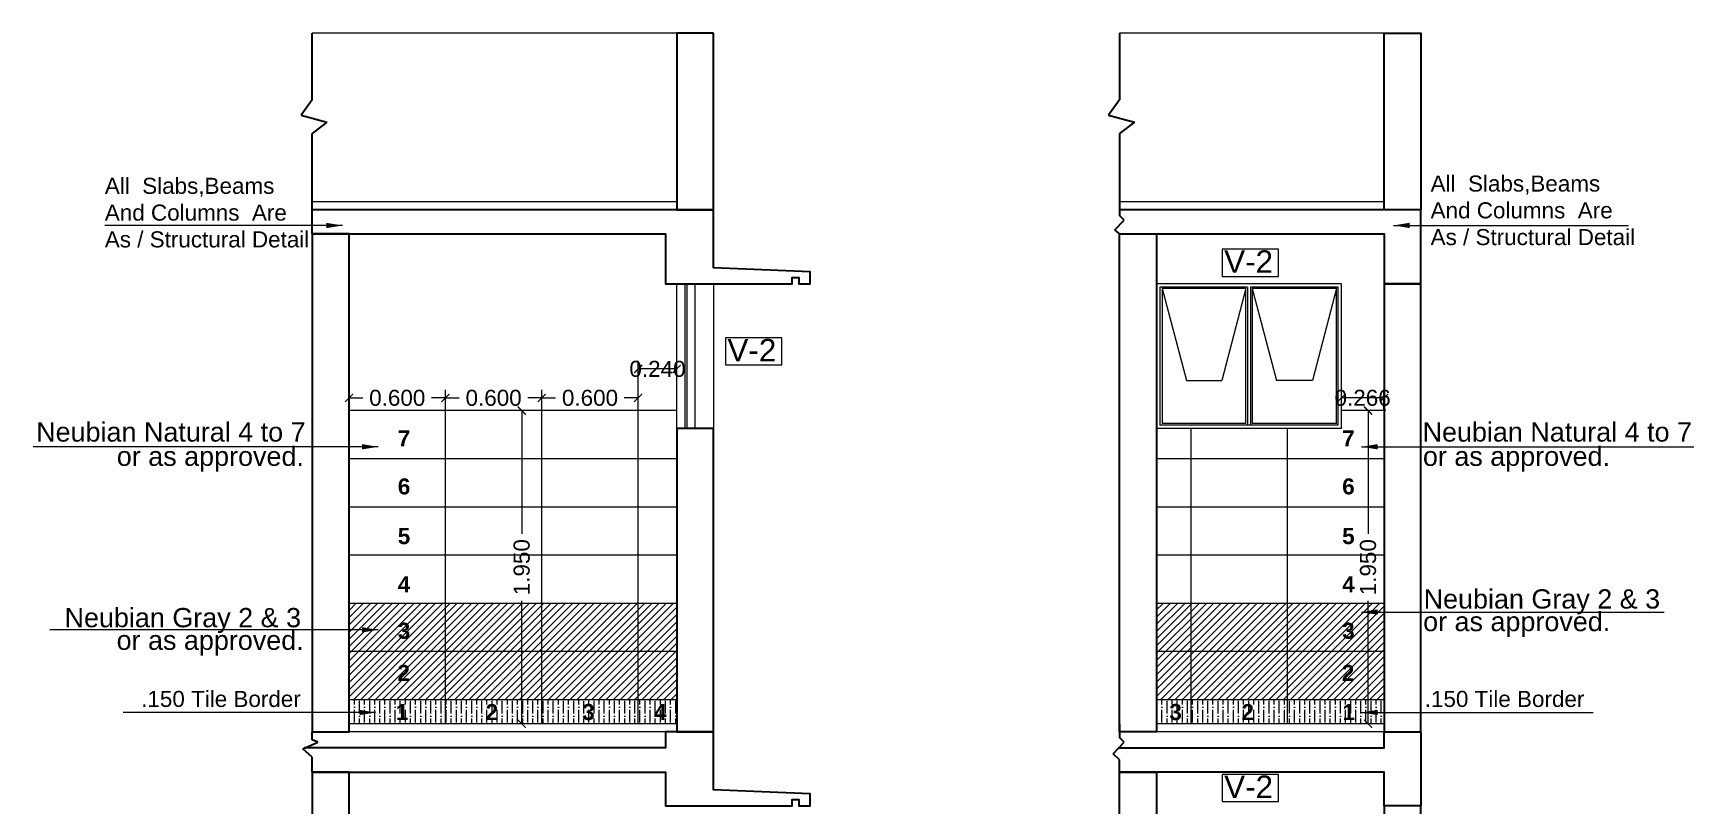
# Model space of a CAD drawing. Header units: millimetres. Extents: x 2733 to 5909, y 1038 to 2089.
# Drawn here: x 2979.94 to 2990.27, y 1051.1 to 1055.91 of the extents above; entities that cross this region are included whole.
import ezdxf

# ---------------------------------------------------------------- set-up
doc = ezdxf.new("R2010")
doc.units = ezdxf.units.MM
doc.header["$PDMODE"] = 35
doc.layers.get('0').update_dxf_attribs({"lineweight": 20})
doc.layers.get('Defpoints').update_dxf_attribs({"lineweight": 15})
for name, color, linetype, lineweight in [('DIM', 6, 'Continuous', 18), ('dim.1', 6, 'Continuous', 18), ('Door', 54, 'Continuous', 18), ('FLOOR FINISH', 10, 'Continuous', 15), ('Hatch', 43, 'Continuous', 13), ('rcc', 5, 'Continuous', 30), ('RD', 7, 'Continuous', 18), ('TEXT', 7, 'Continuous', 15), ('Text-1', 240, 'Continuous', 15), ('TILE HATCH-2', 123, 'Continuous', 9), ('Tiles', 91, 'Continuous', 9), ('Tiles-Text', 230, 'Continuous', 18), ('Ventilator', 200, 'Continuous', 18), ('Wall', 7, 'Continuous', 30)]:
    doc.layers.add(name, color=color, linetype=linetype, lineweight=lineweight)
doc.styles.add('dim-stylus bt', font='arial.ttf')
doc.styles.add('L120', font='arial.ttf', dxfattribs={"height": 0.6})
doc.styles.get("Standard").update_dxf_attribs({"font": 'arial.ttf', "height": 0.2})
doc.styles.add('Tabrej', font='arial.ttf')
doc.dimstyles.new('DIMEN', dxfattribs={"dimtxt": 0.3, "dimasz": 0.25, "dimexe": 0.18, "dimexo": 0.0625, "dimgap": 0.09, "dimtad": 0, "dimdec": 3, "dimzin": 0, "dimdsep": 46, "dimtxsty": 'Tabrej', "dimcen": 0, "dimclrd": 256, "dimclre": 256, "dimclrt": 7, "dimadec": 0, "dimazin": 0, "dimtfac": 1, "dimtdec": 3, "dimtofl": 0, "dimtmove": 0, "dimatfit": 1, "dimfxl": 0, "dimtolj": 1, "dimtzin": 0, "dimlwd": -1, "dimlwe": -1, "dimarcsym": 0})
doc.dimstyles.new('Tabrej', dxfattribs={"dimtxt": 4, "dimasz": 0.45, "dimexe": 0.18, "dimexo": 0.0625, "dimgap": 0.09, "dimtad": 0, "dimdec": 3, "dimzin": 0, "dimdsep": 46, "dimtxsty": 'Tabrej', "dimcen": 0, "dimclrd": 256, "dimclre": 256, "dimclrt": 7, "dimaunit": 1, "dimadec": 3, "dimazin": 0, "dimtfac": 1, "dimtdec": 3, "dimtofl": 0, "dimtmove": 0, "dimatfit": 3, "dimfxl": 0, "dimtolj": 1, "dimtzin": 0, "dimlwd": -1, "dimlwe": -1, "dimarcsym": 0})

# ---------------------------------------------------------------- blocks, each defined once
blk = doc.blocks.new('_ArchTick')
at = {"color": 0, "const_width": 0.15}
blk.add_lwpolyline([(-0.5, -0.5), (0.5, 0.5)], dxfattribs=at)
blk = doc.blocks.new('*D610')
at = {"layer": 'Defpoints', "color": 0, "lineweight": 15, "transparency": 16777216}
for p in [(2982.502, 1053.642), (2982.502, 1053.563), (2983.102, 1053.568)]:
    blk.add_point(p, dxfattribs=at)
at = {"layer": 'DIM', "transparency": 16777216}
for p, q in [((2982.502, 1053.565), (2982.502, 1053.692)), ((2983.102, 1053.57), (2983.102, 1053.692)), ((2982.502, 1053.642), (2982.588, 1053.642)), ((2983.102, 1053.642), (2983.015, 1053.642))]:
    blk.add_line(p, q, dxfattribs=at)
at = {"layer": 'DIM', "transparency": 16777216, "xscale": 0.05, "yscale": 0.05, "zscale": 0.05, "rotation": 180}
blk.add_blockref('_ArchTick', (2982.502, 1053.642), dxfattribs=at)
at = {"layer": 'DIM', "transparency": 16777216, "xscale": 0.05, "yscale": 0.05, "zscale": 0.05}
blk.add_blockref('_ArchTick', (2983.102, 1053.642), dxfattribs=at)
at = {"layer": 'DIM', "color": 7, "transparency": 16777216, "insert": (2982.802, 1053.642), "char_height": 0.1, "attachment_point": 5, "style": 'Tabrej'}
blk.add_mtext('\\A1;0.600', dxfattribs=at)
blk = doc.blocks.new('*D611')
at = {"layer": 'Defpoints', "color": 0, "lineweight": 15, "transparency": 16777216}
for p in [(2981.902, 1053.642), (2981.902, 1053.563), (2982.502, 1053.568)]:
    blk.add_point(p, dxfattribs=at)
at = {"layer": 'DIM', "transparency": 16777216}
for p, q in [((2981.902, 1053.565), (2981.902, 1053.692)), ((2982.502, 1053.57), (2982.502, 1053.692)), ((2981.902, 1053.642), (2981.988, 1053.642)), ((2982.502, 1053.642), (2982.415, 1053.642))]:
    blk.add_line(p, q, dxfattribs=at)
at = {"layer": 'DIM', "transparency": 16777216, "xscale": 0.05, "yscale": 0.05, "zscale": 0.05, "rotation": 180}
blk.add_blockref('_ArchTick', (2981.902, 1053.642), dxfattribs=at)
at = {"layer": 'DIM', "transparency": 16777216, "xscale": 0.05, "yscale": 0.05, "zscale": 0.05}
blk.add_blockref('_ArchTick', (2982.502, 1053.642), dxfattribs=at)
at = {"layer": 'DIM', "color": 7, "transparency": 16777216, "insert": (2982.202, 1053.642), "char_height": 0.1, "attachment_point": 5, "style": 'Tabrej'}
blk.add_mtext('\\A1;0.600', dxfattribs=at)
blk = doc.blocks.new('*D612')
at = {"layer": 'Defpoints', "color": 0, "lineweight": 15, "transparency": 16777216}
for p in [(2983.088, 1053.563), (2982.977, 1051.613), (2983.062, 1051.613)]:
    blk.add_point(p, dxfattribs=at)
at = {"layer": 'DIM', "transparency": 16777216}
for p, q in [((2983.087, 1053.563), (2982.927, 1053.563)), ((2982.977, 1053.563), (2982.977, 1052.796)), ((2982.977, 1051.613), (2982.977, 1052.379)), ((2983.061, 1051.613), (2982.927, 1051.613))]:
    blk.add_line(p, q, dxfattribs=at)
at = {"layer": 'DIM', "transparency": 16777216, "xscale": 0.05, "yscale": 0.05, "zscale": 0.05}
for p, rotation in [((2982.977, 1053.563), 90), ((2982.977, 1051.613), 270)]:
    blk.add_blockref('_ArchTick', p, dxfattribs=dict(at, rotation=rotation))
at = {"layer": 'DIM', "color": 7, "transparency": 16777216, "insert": (2982.977, 1052.588), "char_height": 0.1, "attachment_point": 5, "rotation": 90, "style": 'Tabrej'}
blk.add_mtext('\\A1;1.950', dxfattribs=at)
blk = doc.blocks.new('*D613')
at = {"layer": 'Defpoints', "color": 0, "lineweight": 15, "transparency": 16777216}
for p in [(2983.102, 1053.642), (2983.102, 1053.563), (2983.702, 1053.568)]:
    blk.add_point(p, dxfattribs=at)
at = {"layer": 'DIM', "transparency": 16777216}
for p, q in [((2983.102, 1053.565), (2983.102, 1053.692)), ((2983.702, 1053.57), (2983.702, 1053.692)), ((2983.102, 1053.642), (2983.188, 1053.642)), ((2983.702, 1053.642), (2983.615, 1053.642))]:
    blk.add_line(p, q, dxfattribs=at)
at = {"layer": 'DIM', "transparency": 16777216, "xscale": 0.05, "yscale": 0.05, "zscale": 0.05, "rotation": 180}
blk.add_blockref('_ArchTick', (2983.102, 1053.642), dxfattribs=at)
at = {"layer": 'DIM', "transparency": 16777216, "xscale": 0.05, "yscale": 0.05, "zscale": 0.05}
blk.add_blockref('_ArchTick', (2983.702, 1053.642), dxfattribs=at)
at = {"layer": 'DIM', "color": 7, "transparency": 16777216, "insert": (2983.402, 1053.642), "char_height": 0.1, "attachment_point": 5, "style": 'Tabrej'}
blk.add_mtext('\\A1;0.600', dxfattribs=at)
blk = doc.blocks.new('*D614')
at = {"layer": 'Defpoints', "color": 0, "lineweight": 15, "transparency": 16777216}
for p in [(2983.702, 1053.822), (2983.702, 1053.563), (2983.942, 1053.568)]:
    blk.add_point(p, dxfattribs=at)
at = {"layer": 'DIM', "transparency": 16777216}
for p, q in [((2983.702, 1053.564), (2983.702, 1053.872)), ((2983.942, 1053.57), (2983.942, 1053.872)), ((2983.942, 1053.822), (2983.702, 1053.822))]:
    blk.add_line(p, q, dxfattribs=at)
at = {"layer": 'DIM', "transparency": 16777216, "xscale": 0.05, "yscale": 0.05, "zscale": 0.05, "rotation": 180}
blk.add_blockref('_ArchTick', (2983.702, 1053.822), dxfattribs=at)
at = {"layer": 'DIM', "transparency": 16777216, "xscale": 0.05, "yscale": 0.05, "zscale": 0.05}
blk.add_blockref('_ArchTick', (2983.942, 1053.822), dxfattribs=at)
at = {"layer": 'DIM', "color": 7, "transparency": 16777216, "insert": (2983.822, 1053.822), "char_height": 0.1, "attachment_point": 5, "style": 'Tabrej'}
blk.add_mtext('\\A1;0.240', dxfattribs=at)
blk = doc.blocks.new('*D652')
at = {"layer": 'Defpoints', "color": 0, "lineweight": 15, "transparency": 16777216}
for p in [(2988.357, 1053.563), (2988.246, 1051.613), (2988.331, 1051.613)]:
    blk.add_point(p, dxfattribs=at)
at = {"layer": 'DIM', "transparency": 16777216}
for p, q in [((2988.356, 1053.563), (2988.196, 1053.563)), ((2988.246, 1053.563), (2988.246, 1052.796)), ((2988.246, 1051.613), (2988.246, 1052.379)), ((2988.33, 1051.613), (2988.196, 1051.613))]:
    blk.add_line(p, q, dxfattribs=at)
at = {"layer": 'DIM', "transparency": 16777216, "xscale": 0.05, "yscale": 0.05, "zscale": 0.05}
for p, rotation in [((2988.246, 1053.563), 90), ((2988.246, 1051.613), 270)]:
    blk.add_blockref('_ArchTick', p, dxfattribs=dict(at, rotation=rotation))
at = {"layer": 'DIM', "color": 7, "transparency": 16777216, "insert": (2988.246, 1052.588), "char_height": 0.1, "attachment_point": 5, "rotation": 90, "style": 'Tabrej'}
blk.add_mtext('\\A1;1.950', dxfattribs=at)
blk = doc.blocks.new('*D653')
at = {"layer": 'Defpoints', "color": 0, "lineweight": 15, "transparency": 16777216}
for p in [(2988.08, 1053.642), (2988.08, 1053.563), (2988.345, 1053.568)]:
    blk.add_point(p, dxfattribs=at)
at = {"layer": 'DIM', "transparency": 16777216}
for p, q in [((2988.08, 1053.565), (2988.08, 1053.692)), ((2988.345, 1053.57), (2988.345, 1053.692)), ((2988.345, 1053.642), (2988.08, 1053.642))]:
    blk.add_line(p, q, dxfattribs=at)
at = {"layer": 'DIM', "transparency": 16777216, "xscale": 0.05, "yscale": 0.05, "zscale": 0.05, "rotation": 180}
blk.add_blockref('_ArchTick', (2988.08, 1053.642), dxfattribs=at)
at = {"layer": 'DIM', "transparency": 16777216, "xscale": 0.05, "yscale": 0.05, "zscale": 0.05}
blk.add_blockref('_ArchTick', (2988.345, 1053.642), dxfattribs=at)
at = {"layer": 'DIM', "color": 7, "transparency": 16777216, "insert": (2988.212, 1053.642), "char_height": 0.1, "attachment_point": 5, "style": 'Tabrej'}
blk.add_mtext('\\A1;0.266', dxfattribs=at)
blk = doc.blocks.new('rgb')
at = {"layer": 'Ventilator', "linetype": 'Continuous'}
for p, q in [((2440.551, -1422.912), (2439.401, -1422.912)), ((2439.401, -1422.912), (2439.401, -1423.812)), ((2439.966, -1422.932), (2439.421, -1422.932)), ((2439.421, -1422.932), (2439.421, -1423.792)), ((2439.966, -1422.932), (2439.966, -1423.792)), ((2440.531, -1422.932), (2439.986, -1422.932)), ((2439.986, -1422.932), (2439.986, -1423.791)), ((2440.531, -1423.792), (2440.531, -1422.932)), ((2440.551, -1423.812), (2440.551, -1422.912)), ((2439.956, -1422.942), (2439.436, -1422.942)), ((2439.436, -1422.942), (2439.436, -1423.782)), ((2439.956, -1423.782), (2439.956, -1422.942)), ((2440.521, -1422.942), (2439.996, -1422.942)), ((2439.996, -1422.942), (2439.996, -1423.782)), ((2440.521, -1423.782), (2440.521, -1422.942)), ((2440.551, -1423.812), (2439.401, -1423.812)), ((2439.966, -1423.792), (2439.421, -1423.792)), ((2439.956, -1423.782), (2439.436, -1423.782)), ((2440.531, -1423.792), (2439.966, -1423.792)), ((2440.386, -1423.792), (2439.986, -1423.792)), ((2440.376, -1423.782), (2439.996, -1423.782)), ((2440.521, -1423.782), (2439.996, -1423.782))]:
    blk.add_line(p, q, dxfattribs=at)
at = {"layer": 'Ventilator', "ltscale": 0.005}
for p, q in [((2439.436, -1422.942), (2439.586, -1423.515)), ((2439.956, -1422.942), (2439.806, -1423.515)), ((2439.996, -1422.942), (2440.146, -1423.515)), ((2440.521, -1422.942), (2440.371, -1423.515)), ((2439.586, -1423.515), (2439.806, -1423.515)), ((2440.371, -1423.515), (2440.146, -1423.515))]:
    blk.add_line(p, q, dxfattribs=at)
blk = doc.blocks.new('bb')
at = {"layer": 'TEXT', "insert": (2831.44, 1054.934), "char_height": 0.1, "width": 22.01129, "attachment_point": 1, "style": 'L120'}
blk.add_mtext('All  Slabs,Beams\\PAnd Columns  Are \\PAs / Structural Detail', dxfattribs=at)
at = {"layer": 'dim.1', "ltscale": 0.02}
blk.add_leader([(2832.92, 1054.637), (2831.44, 1054.637)], dimstyle='Tabrej', override={"dimasz": 0.1}, dxfattribs=at)
blk = doc.blocks.new('gd')
at = {"layer": 'TEXT', "insert": (2851.356, 1054.919), "char_height": 0.1, "width": 22.01129, "attachment_point": 1, "style": 'L120'}
blk.add_mtext('All  Slabs,Beams\\PAnd Columns  Are\\PAs / Structural Detail', dxfattribs=at)
at = {"layer": 'dim.1', "ltscale": 0.02}
blk.add_leader([(2851.125, 1054.608), (2852.588, 1054.608)], dimstyle='Tabrej', override={"dimasz": 0.1}, dxfattribs=at)

msp = doc.modelspace()

# ---------------------------------------------------------------- hatches: boundary and pattern name
at = {"layer": 'Hatch', "lineweight": 15}
h = msp.add_hatch(dxfattribs=at)
h.set_pattern_fill('ANSI36', color=256, scale=0.01, angle=45, style=0)
h.set_pattern_definition([(90, (80.048495, 75.832863), (-0.03175, 0.0555625), [0.079375, -0.015875, 0, -0.015875])])
h.paths.add_polyline_path([(2982.5016, 1051.7625), (2981.9016, 1051.7625), (2981.9016, 1051.6125), (2982.5016, 1051.6125)])
h.paths.add_polyline_path([(2983.1016, 1051.7625), (2982.5016, 1051.7625), (2982.5016, 1051.6125), (2983.1016, 1051.6125)])
h.paths.add_polyline_path([(2983.7016, 1051.7625), (2983.1016, 1051.7625), (2983.1016, 1051.6125), (2983.7016, 1051.6125)])
h.paths.add_polyline_path([(2983.9416, 1051.7625), (2983.7016, 1051.7625), (2983.7016, 1051.6125), (2983.9416, 1051.6125)])
h.paths.add_polyline_path([(2982.1745, 1051.5808), (2982.3021, 1051.5808), (2982.3021, 1051.7869), (2982.1745, 1051.7869)], flags=9)
h.paths.add_polyline_path([(2982.7286, 1051.5809), (2982.8563, 1051.5809), (2982.8563, 1051.787), (2982.7286, 1051.787)], flags=9)
h.paths.add_polyline_path([(2983.3287, 1051.5818), (2983.4564, 1051.5818), (2983.4564, 1051.7878), (2983.3287, 1051.7878)], flags=9)
h.paths.add_polyline_path([(2983.7755, 1051.5809), (2983.9032, 1051.5809), (2983.9032, 1051.787), (2983.7755, 1051.787)], flags=9)
h = msp.add_hatch(dxfattribs=at)
h.set_pattern_fill('ANSI36', color=256, scale=0.01, angle=45, style=0)
h.set_pattern_definition([(90, (80.313854, 75.832863), (-0.03175, 0.0555625), [0.079375, -0.015875, 0, -0.015875])])
h.paths.add_polyline_path([(2987.7453, 1051.7625), (2987.7453, 1051.6125), (2988.3453, 1051.6125), (2988.3453, 1051.7625)])
h.paths.add_polyline_path([(2987.7453, 1051.7625), (2987.1453, 1051.7625), (2987.1453, 1051.6125), (2987.7453, 1051.6125)])
h.paths.add_polyline_path([(2987.1453, 1051.7625), (2986.9296, 1051.7625), (2986.9296, 1051.6125), (2987.1453, 1051.6125)])
h.paths.add_polyline_path([(2988.0672, 1051.5808), (2988.1949, 1051.5808), (2988.1949, 1051.7869), (2988.0672, 1051.7869)], flags=9)
h.paths.add_polyline_path([(2987.4345, 1051.5808), (2987.5622, 1051.5808), (2987.5622, 1051.7869), (2987.4345, 1051.7869)], flags=9)
h.paths.add_polyline_path([(2986.9841, 1051.5817), (2987.1118, 1051.5817), (2987.1118, 1051.7877), (2986.9841, 1051.7877)], flags=9)
at = {"layer": 'TILE HATCH-2'}
h = msp.add_hatch(dxfattribs=at)
h.set_pattern_fill('ANSI31', color=256, scale=0.01, style=0)
h.set_pattern_definition([(45, (80.048495, 75.832863), (-0.0224506403, 0.0224506403), [])])
h.paths.add_polyline_path([(2982.5016, 1052.0625), (2981.9016, 1052.0625), (2981.9016, 1051.7625), (2982.5016, 1051.7625)])
h.paths.add_polyline_path([(2982.5016, 1052.3625), (2981.9016, 1052.3625), (2981.9016, 1052.0625), (2982.5016, 1052.0625)])
h.paths.add_polyline_path([(2983.1016, 1052.3625), (2982.5016, 1052.3625), (2982.5016, 1052.0625), (2983.1016, 1052.0625)])
h.paths.add_polyline_path([(2983.1016, 1052.0625), (2982.5016, 1052.0625), (2982.5016, 1051.7625), (2983.1016, 1051.7625)])
h.paths.add_polyline_path([(2983.7016, 1052.0625), (2983.1016, 1052.0625), (2983.1016, 1051.7625), (2983.7016, 1051.7625)])
h.paths.add_polyline_path([(2983.7016, 1052.3625), (2983.1016, 1052.3625), (2983.1016, 1052.0625), (2983.7016, 1052.0625)])
h.paths.add_polyline_path([(2983.9416, 1052.3625), (2983.7016, 1052.3625), (2983.7016, 1052.0625), (2983.9416, 1052.0625)])
h.paths.add_polyline_path([(2983.9416, 1052.0625), (2983.7016, 1052.0625), (2983.7016, 1051.7625), (2983.9416, 1051.7625)])
h.paths.add_polyline_path([(2982.1798, 1051.8252), (2982.3075, 1051.8252), (2982.3075, 1052.0313), (2982.1798, 1052.0313)], flags=24)
h.paths.add_polyline_path([(2982.1808, 1052.0877), (2982.3085, 1052.0877), (2982.3085, 1052.2938), (2982.1808, 1052.2938)], flags=24)
h = msp.add_hatch(dxfattribs=at)
h.set_pattern_fill('ANSI31', color=256, scale=0.01, style=0)
h.set_pattern_definition([(45, (80.313854, 75.832863), (-0.0224506403, 0.0224506403), [])])
h.paths.add_polyline_path([(2988.3453, 1052.0625), (2987.7453, 1052.0625), (2987.7453, 1051.7625), (2988.3453, 1051.7625)])
h.paths.add_polyline_path([(2987.7453, 1052.0625), (2987.1453, 1052.0625), (2987.1453, 1051.7625), (2987.7453, 1051.7625)])
h.paths.add_polyline_path([(2987.1453, 1052.0625), (2986.9296, 1052.0625), (2986.9296, 1051.7625), (2987.1453, 1051.7625)])
h.paths.add_polyline_path([(2987.1453, 1052.3625), (2986.9296, 1052.3625), (2986.9296, 1052.0625), (2987.1453, 1052.0625)])
h.paths.add_polyline_path([(2987.7453, 1052.3625), (2987.1453, 1052.3625), (2987.1453, 1052.0625), (2987.7453, 1052.0625)])
h.paths.add_polyline_path([(2988.3453, 1052.3625), (2987.7453, 1052.3625), (2987.7453, 1052.0625), (2988.3453, 1052.0625)])
h.paths.add_polyline_path([(2988.0593, 1051.8252), (2988.1869, 1051.8252), (2988.1869, 1052.0313), (2988.0593, 1052.0313)], flags=24)
h.paths.add_polyline_path([(2988.0602, 1052.0877), (2988.1879, 1052.0877), (2988.1879, 1052.2938), (2988.0602, 1052.2938)], flags=24)

# ---------------------------------------------------------------- linework, layer by layer
at = {"lineweight": 15}
for p, q in [((2984.1716, 1055.9125), (2981.6716, 1055.9125)), ((2988.3453, 1055.9125), (2986.6982, 1055.9125)), ((2984.0566, 1053.4525), (2984.0566, 1054.3525))]:
    msp.add_line(p, q, dxfattribs=at)
msp.add_lwpolyline([(2984.1716, 1053.4525), (2983.9416, 1053.4525), (2983.9416, 1054.3525), (2984.1716, 1054.3525)], close=True, dxfattribs=at)
at = {"layer": 'Door', "lineweight": 15}
msp.add_line((2988.3453, 1051.6125), (2988.3453, 1053.5625), dxfattribs=at)
at = {"layer": 'FLOOR FINISH', "lineweight": 15}
for p, q in [((2983.9416, 1054.8625), (2981.6716, 1054.8625)), ((2988.3453, 1054.8625), (2986.6982, 1054.8625)), ((2983.9416, 1051.6125), (2981.9016, 1051.6125)), ((2988.3453, 1051.6125), (2986.9296, 1051.6125)), ((2983.8716, 1051.5625), (2981.6716, 1051.5625)), ((2988.3453, 1051.5625), (2986.6982, 1051.5625))]:
    msp.add_line(p, q, dxfattribs=at)
at = {"layer": 'rcc'}
for points in [[(2981.6716, 1054.6625), (2983.8716, 1054.6625), (2983.8716, 1054.3525), (2984.6616, 1054.3525), (2984.6616, 1054.3925), (2984.7016, 1054.3925), (2984.7016, 1054.3525), (2984.7716, 1054.3525), (2984.7716, 1054.4275), (2984.1716, 1054.4525), (2984.1716, 1054.8125), (2981.6716, 1054.8125)], [(2986.6982, 1054.6625), (2988.3453, 1054.6625), (2988.3453, 1054.3525), (2988.5753, 1054.3525), (2988.5753, 1054.8125), (2986.6982, 1054.8125)], [(2981.6716, 1051.3125), (2983.8716, 1051.3125), (2983.8716, 1051.1025), (2984.6616, 1051.1025), (2984.6616, 1051.1425), (2984.7016, 1051.1425), (2984.7016, 1051.1025), (2984.7716, 1051.1025), (2984.7716, 1051.1775), (2984.1716, 1051.2025), (2984.1716, 1051.5625), (2983.8716, 1051.5625), (2983.8716, 1051.4625), (2981.6249, 1051.4625)], [(2986.6929, 1051.4625), (2988.3453, 1051.4625), (2988.3453, 1051.5625), (2988.5753, 1051.5625), (2988.5753, 1051.1025), (2988.3453, 1051.1025), (2988.3453, 1051.3125), (2986.6982, 1051.3125)]]:
    msp.add_lwpolyline(points, dxfattribs=at)
at = {"layer": 'RD', "linetype": 'Continuous', "ltscale": 0.2}
for points in [[(2987.3379, 1054.3987), (2987.6879, 1054.3987), (2987.6879, 1054.5672), (2987.3379, 1054.5672)], [(2984.2456, 1053.847), (2984.5957, 1053.847), (2984.5957, 1054.0156), (2984.2456, 1054.0156)], [(2987.3379, 1051.1289), (2987.6879, 1051.1289), (2987.6879, 1051.2974), (2987.3379, 1051.2974)]]:
    msp.add_lwpolyline(points, close=True, dxfattribs=at)
at = {"layer": 'Tiles', "lineweight": 15}
for p, q in [((2983.9416, 1053.5625), (2981.9016, 1053.5625)), ((2982.5016, 1051.6125), (2982.5016, 1053.5625)), ((2983.1016, 1051.6125), (2983.1016, 1053.5625)), ((2983.7016, 1051.6125), (2983.7016, 1053.5625)), ((2988.3453, 1053.5625), (2988.0796, 1053.5625)), ((2987.1453, 1051.6125), (2987.1453, 1053.4528)), ((2987.7453, 1051.6125), (2987.7453, 1053.4528)), ((2983.9416, 1053.2625), (2981.9016, 1053.2625)), ((2988.3453, 1053.2625), (2986.9296, 1053.2625)), ((2983.9416, 1052.9625), (2981.9016, 1052.9625)), ((2988.3453, 1052.9625), (2986.9296, 1052.9625)), ((2983.9416, 1052.6625), (2981.9016, 1052.6625)), ((2988.3453, 1052.6625), (2986.9296, 1052.6625)), ((2983.9416, 1052.3625), (2981.9016, 1052.3625)), ((2988.3453, 1052.3625), (2986.9296, 1052.3625)), ((2983.9416, 1052.0625), (2981.9016, 1052.0625)), ((2988.3453, 1052.0625), (2986.9296, 1052.0625)), ((2983.9416, 1051.7625), (2981.9016, 1051.7625)), ((2988.3453, 1051.7625), (2986.9296, 1051.7625))]:
    msp.add_line(p, q, dxfattribs=at)
at = {"layer": 'Ventilator', "lineweight": 15}
msp.add_lwpolyline([(2984.0066, 1054.3525), (2983.9916, 1054.3525), (2983.9916, 1053.4525), (2984.0066, 1053.4525)], close=True, dxfattribs=at)
at = {"layer": 'Wall'}
for p, q in [((2981.6716, 1055.4969), (2981.6716, 1055.9125)), ((2986.6982, 1055.9125), (2986.6982, 1055.4969)), ((2981.6716, 1055.4969), (2981.6042, 1055.403)), ((2986.6982, 1055.4969), (2986.6308, 1055.403)), ((2981.6042, 1055.403), (2981.7642, 1055.3581)), ((2981.7642, 1055.3581), (2981.6716, 1055.2875)), ((2986.6308, 1055.403), (2986.7908, 1055.3581)), ((2986.7908, 1055.3581), (2986.6982, 1055.2875)), ((2981.6716, 1054.6625), (2981.6716, 1055.2875)), ((2986.6982, 1055.2875), (2986.6982, 1054.7776)), ((2986.6704, 1054.6891), (2986.7279, 1054.7491)), ((2986.7279, 1054.7491), (2986.6982, 1054.7776)), ((2986.6982, 1054.6625), (2986.6704, 1054.6891)), ((2986.6982, 1054.5625), (2986.6982, 1054.6379)), ((2986.6982, 1051.6125), (2986.6982, 1051.5276)), ((2981.6144, 1051.4579), (2981.707, 1051.4983)), ((2981.6716, 1051.5134), (2981.6716, 1051.5625)), ((2981.707, 1051.4983), (2981.6716, 1051.5134)), ((2986.6581, 1051.4262), (2986.7279, 1051.4991)), ((2986.7279, 1051.4991), (2986.6982, 1051.5276)), ((2981.6716, 1051.4059), (2981.6144, 1051.4579)), ((2981.6716, 1051.3125), (2981.6716, 1051.4059)), ((2986.6982, 1051.3879), (2986.6581, 1051.4262)), ((2986.6982, 1051.3125), (2986.6982, 1051.3879))]:
    msp.add_line(p, q, dxfattribs=at)
for points in [[(2984.1716, 1055.9125), (2983.9416, 1055.9125), (2983.9416, 1054.8125), (2984.1716, 1054.8125)], [(2988.5753, 1054.8125), (2988.3453, 1054.8125), (2988.3453, 1055.9125), (2988.5753, 1055.9125)], [(2981.9016, 1054.6625), (2981.6716, 1054.6625), (2981.6716, 1051.5625), (2981.9016, 1051.5625)], [(2986.6982, 1054.6625), (2986.9296, 1054.6625), (2986.9296, 1051.5625), (2986.6982, 1051.5625)], [(2988.5753, 1054.3525), (2988.3453, 1054.3525), (2988.3453, 1051.5625), (2988.5753, 1051.5625)], [(2984.1716, 1053.4525), (2983.9416, 1053.4525), (2983.9416, 1051.5625), (2984.1716, 1051.5625)], [(2981.9016, 1051.3125), (2981.6716, 1051.3125), (2981.6716, 1048.3125), (2981.9016, 1048.3125)], [(2986.6982, 1051.3125), (2986.9296, 1051.3125), (2986.9296, 1048.3125), (2986.6982, 1048.3125)], [(2988.5753, 1051.1025), (2988.3453, 1051.1025), (2988.3453, 1048.3125), (2988.5753, 1048.3125)]]:
    msp.add_lwpolyline(points, close=True, dxfattribs=at)

# ---------------------------------------------------------------- block references
at = {"layer": 'RD', "lineweight": 15}
for name, p in [('bb', (148.9413, 0.0784)), ('gd', (137.2793, 0.1076))]:
    msp.add_blockref(name, p, dxfattribs=at)
at = {"layer": 'Ventilator', "linetype": 'Continuous'}
msp.add_blockref('rgb', (547.5289, 2477.2644), dxfattribs=at)

# ---------------------------------------------------------------- texts
at = {"layer": 'RD', "linetype": 'Continuous', "ltscale": 0.2, "char_height": 0.14, "attachment_point": 3}
for insert in [(2987.6543, 1054.5608), (2984.562, 1054.0091), (2987.6543, 1051.291)]:
    msp.add_mtext_dynamic_manual_height_columns('V-2', width=0.066544, gutter_width=1.7655, heights=[0], dxfattribs=dict(at, insert=insert))
at = {"layer": 'TEXT', "char_height": 0.1, "width": 1.137347, "style": 'L120'}
for insert, attachment_point in [((2980.5688, 1051.8178), 1), ((2989.5925, 1051.8178), 3)]:
    msp.add_mtext('{\\fArial|b0|i0|c0|p34; .150 Tile Border}', dxfattribs=dict(at, insert=insert, attachment_point=attachment_point))
at = {"layer": 'Text-1', "linetype": 'Continuous', "style": 'dim-stylus bt'}
for s, p in [('        Neubian Natural 4 to 7', (2979.5815, 1053.3699)), ('        Neubian Natural 4 to 7', (2988.2128, 1053.3699)), ('or as approved.', (2980.4561, 1053.2188)), ('or as approved.', (2988.5875, 1053.2188)), ('     Neubian Gray 2 & 3', (2988.359, 1052.3304)), ('     Neubian Gray 2 & 3', (2979.898, 1052.214)), ('or as approved.', (2988.5888, 1052.1898)), ('or as approved.', (2988.5888, 1052.1898)), ('or as approved.', (2980.4548, 1052.0734))]:
    msp.add_text(s, height=0.12, dxfattribs=at).set_placement(p)
at = {"layer": 'Tiles-Text', "char_height": 0.1, "width": 0.096954, "attachment_point": 5, "style": 'dim-stylus bt'}
for s, insert in [('{\\fArial|b1|i0|c0|p34;7}', (2982.2442, 1053.3902)), ('{\\fArial|b1|i0|c0|p34;7}', (2988.1237, 1053.3902)), ('{\\fArial|b1|i0|c0|p34;6}', (2982.2442, 1053.0902)), ('{\\fArial|b1|i0|c0|p34;6}', (2988.1237, 1053.0902)), ('{\\fArial|b1|i0|c0|p34;5}', (2982.2442, 1052.7807)), ('{\\fArial|b1|i0|c0|p34;5}', (2988.1237, 1052.7807)), ('{\\fArial|b1|i0|c0|p34;4}', (2982.2442, 1052.4809)), ('{\\fArial|b1|i0|c0|p34;4}', (2988.1237, 1052.4809)), ('{\\fArial|b1|i0|c0|p34;3}', (2982.2442, 1052.1917)), ('{\\fArial|b1|i0|c0|p34;3}', (2988.1237, 1052.1917)), ('{\\fArial|b1|i0|c0|p34;2}', (2982.2419, 1051.93)), ('{\\fArial|b1|i0|c0|p34;2}', (2988.1213, 1051.93)), ('{\\fArial|b1|i0|c0|p34;1}', (2982.2325, 1051.6856)), ('{\\fArial|b1|i0|c0|p34;2}', (2982.7907, 1051.6857)), ('{\\fArial|b1|i0|c0|p34;3}', (2983.3922, 1051.6857)), ('{\\fArial|b1|i0|c0|p34;4}', (2983.839, 1051.6857)), ('{\\fArial|b1|i0|c0|p34;3}', (2987.0476, 1051.6856)), ('{\\fArial|b1|i0|c0|p34;2}', (2987.4966, 1051.6856)), ('{\\fArial|b1|i0|c0|p34;1}', (2988.1253, 1051.6856))]:
    msp.add_mtext(s, dxfattribs=dict(at, insert=insert))

# ---------------------------------------------------------------- dimensions: what is measured, and where the dimension line sits
at = {"layer": 'DIM'}
for base, p1, p2, picture, middle in [((2983.7016, 1053.8225), (2983.9416, 1053.5685), (2983.7016, 1053.5625), '*D614', (2983.8216, 1053.8225)), ((2988.0796, 1053.6424), (2988.3453, 1053.5685), (2988.0796, 1053.5635), '*D653', (2988.2125, 1053.6424))]:
    dim = msp.add_linear_dim(base=base, p1=p1, p2=p2, angle=180, dimstyle='DIMEN', override={"dimscale": 0.5, "dimtxt": 0.2, "dimasz": 0.1, "dimexe": 0.1, "dimexo": 0.003, "dimblk1": 'ArchTick', "dimblk2": 'ArchTick', "dimsah": 1}, dxfattribs=at)
    dim.commit()
    dim.dimension.update_dxf_attribs({"geometry": picture, "text_midpoint": middle, "dimtype": 160})
for base, p1, p2, angle, picture, middle in [((2981.9016, 1053.6424), (2982.5016, 1053.5685), (2981.9016, 1053.5635), 180, '*D611', (2982.2016, 1053.6424)), ((2982.5016, 1053.6424), (2983.1016, 1053.5685), (2982.5016, 1053.5635), 180, '*D610', (2982.8016, 1053.6424)), ((2983.1016, 1053.6424), (2983.7016, 1053.5685), (2983.1016, 1053.5635), 180, '*D613', (2983.4016, 1053.6424)), ((2982.977, 1051.6125), (2983.088, 1053.5625), (2983.0623, 1051.6125), 90, '*D612', (2982.977, 1052.5875)), ((2988.2461, 1051.6125), (2988.3571, 1053.5625), (2988.3314, 1051.6125), 90, '*D652', (2988.2461, 1052.5875))]:
    dim = msp.add_linear_dim(base=base, p1=p1, p2=p2, angle=angle, dimstyle='DIMEN', override={"dimscale": 0.5, "dimtxt": 0.2, "dimasz": 0.1, "dimexe": 0.1, "dimexo": 0.003, "dimblk1": 'ArchTick', "dimblk2": 'ArchTick', "dimsah": 1}, dxfattribs=at)
    dim.commit()
    dim.dimension.update_dxf_attribs({"geometry": picture, "text_midpoint": middle})

# ---------------------------------------------------------------- leaders
at = {"layer": 'dim.1', "ltscale": 0.02}
for points in [[(2982.0835, 1053.3377), (2979.9356, 1053.3377)], [(2988.206, 1053.3377), (2990.2737, 1053.3377)], [(2988.206, 1052.3087), (2990.0903, 1052.3087)], [(2982.083, 1052.1979), (2980.0395, 1052.1979)], [(2982.0672, 1051.6833), (2980.4953, 1051.6833)], [(2988.206, 1051.6833), (2989.6465, 1051.6833)]]:
    msp.add_leader(points, dimstyle='Tabrej', override={"dimasz": 0.1}, dxfattribs=at)

doc.saveas('drawing.dxf')
